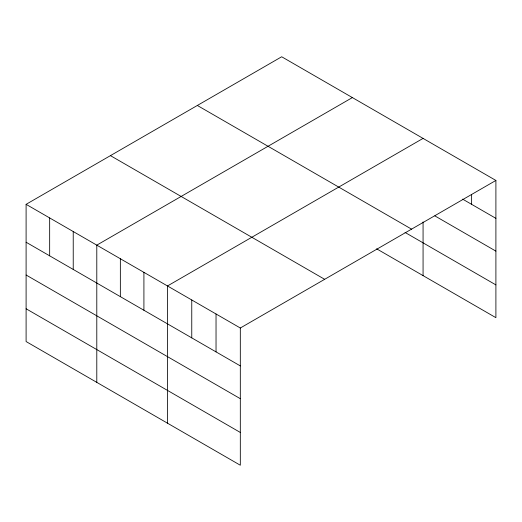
<?xml version="1.0" encoding="UTF-8"?>
<svg xmlns="http://www.w3.org/2000/svg" width="522" height="522" viewBox="0 0 522 522"><rect width="100%" height="100%" fill="white"/><g stroke="black" fill="none" stroke-linecap="round" stroke-linejoin="round"><path stroke-width="0.78" d="M26.1 204.33L240.316 328.005L240.316 465.232L26.1 341.551L26.1 204.33L281.684 56.767L495.9 180.449L495.9 317.67L376.63 248.811M352.376 97.581L96.792 245.144L96.792 382.365M423.068 138.395L167.484 285.958L167.484 423.179M240.316 328.005L495.9 180.449M462.603 199.123L495.9 218.353M434.859 215.886L495.9 251.128M197.342 105.464L411.558 229.138M405.046 232.44L495.9 284.895M110.442 155.634L324.658 279.309M26.1 242.234L240.316 365.909M26.1 275.009L240.316 398.684M26.1 308.776L240.316 432.451M471.62 194.654L471.62 204.33M423.068 221.941L423.068 275.623M216.036 313.99L216.036 351.893M191.763 299.974L191.763 337.878M143.915 272.353L143.915 310.257M120.354 258.749L120.354 296.653M73.23 231.54L73.23 269.443M49.662 217.935L49.662 255.839"/></g></svg>
